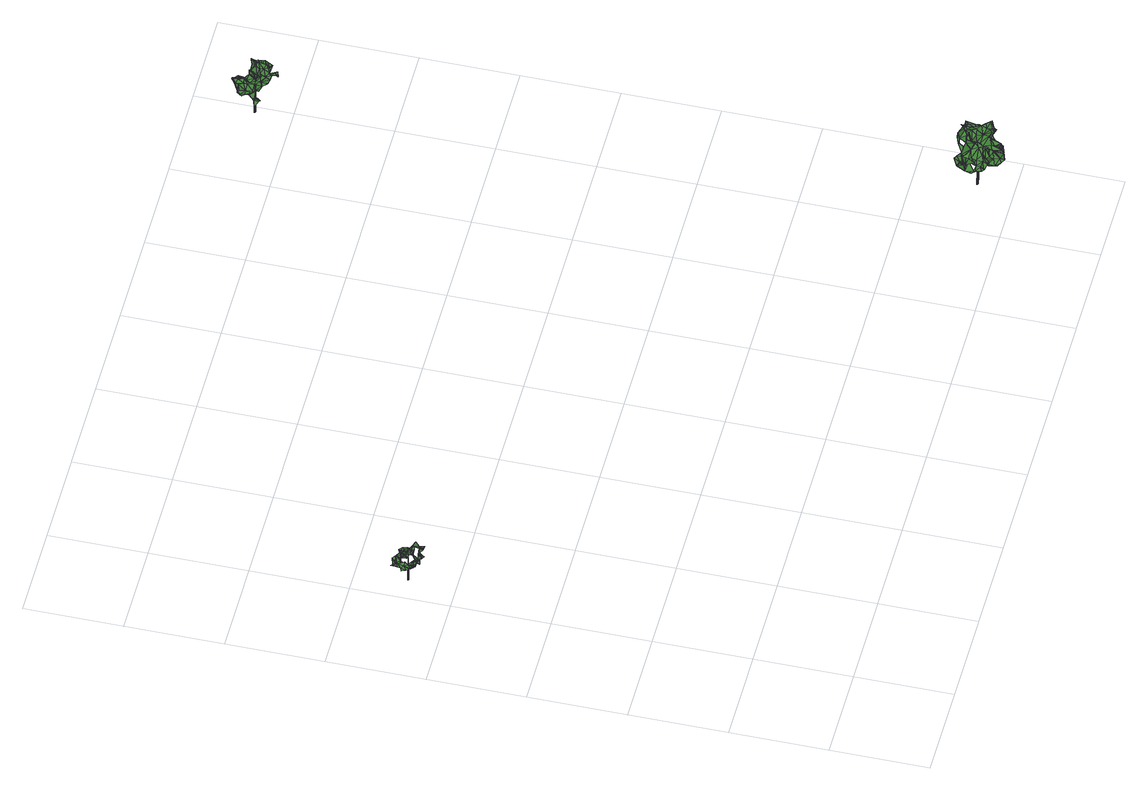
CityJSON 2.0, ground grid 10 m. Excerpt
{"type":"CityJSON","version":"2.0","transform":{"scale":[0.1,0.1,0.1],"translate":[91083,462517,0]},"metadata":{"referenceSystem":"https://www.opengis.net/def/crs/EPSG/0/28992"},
"CityObjects":{
"tree1":{"type":"SolitaryVegetationObject","attributes":{"gtid":22,"crown_width_m":3.15,"crown_median_z":3.25,"trunk_H_m":2.93,"trunk_DBH_m":0.075,"trunk_radius_m":0.0375,"trunk_base_height_m":0.32,"original_gtid":"22"},"geometry":[{"type":"MultiSurface","lod":"3","boundaries":[[[0,1,2]],[[3,1,0]],[[4,5,6]],[[7,8,9]],[[10,5,4]],[[11,6,5]],[[12,13,14]],[[15,16,17]],[[18,19,20]],[[21,22,23]],[[24,25,10]],[[26,9,8]],[[16,27,28]],[[29,30,31]],[[32,33,34]],[[21,35,22]],[[17,28,27]],[[36,37,38]],[[39,40,41]],[[31,42,43]],[[44,45,46]],[[47,45,44]],[[48,49,50]],[[14,51,52]],[[53,40,54]],[[39,54,40]],[[54,55,53]],[[14,13,56]],[[57,58,22]],[[59,60,19]],[[61,62,5]],[[6,63,64]],[[18,65,66]],[[67,68,26]],[[67,69,68]],[[23,70,21]],[[57,35,70]],[[21,70,35]],[[19,57,70]],[[71,72,9]],[[57,73,19]],[[74,75,76]],[[31,65,29]],[[77,46,68]],[[78,79,80]],[[81,69,67]],[[75,1,76]],[[11,63,6]],[[18,31,43]],[[57,19,60]],[[82,27,83]],[[4,64,6]],[[84,48,85]],[[86,84,85]],[[42,30,87]],[[80,79,88]],[[89,18,66]],[[90,91,51]],[[92,15,82]],[[93,94,38]],[[36,48,50]],[[95,62,71]],[[51,90,96]],[[22,97,84]],[[98,77,99]],[[83,68,69]],[[85,100,84]],[[14,56,91]],[[101,10,24]],[[95,62,11]],[[37,102,30]],[[78,102,37]],[[36,103,104]],[[105,106,90]],[[29,43,30]],[[98,43,29]],[[80,107,55]],[[23,22,70]],[[34,87,30]],[[9,26,72]],[[83,27,16]],[[37,49,104]],[[2,108,0]],[[60,18,19]],[[8,26,109]],[[8,109,67]],[[90,82,91]],[[10,24,5]],[[101,110,99]],[[46,92,83]],[[79,64,4]],[[61,5,24]],[[59,65,12]],[[18,89,20]],[[15,83,16]],[[15,92,83]],[[48,84,111]],[[84,97,111]],[[111,112,48]],[[13,47,65]],[[51,96,52]],[[54,113,78]],[[34,113,54]],[[46,45,92]],[[83,92,82]],[[51,14,90]],[[69,81,109]],[[15,90,14]],[[57,97,58]],[[46,99,44]],[[30,43,42]],[[82,15,14]],[[36,104,48]],[[39,114,33]],[[112,97,58]],[[108,2,1]],[[74,1,2]],[[32,49,42]],[[59,73,65]],[[14,91,82]],[[33,87,114]],[[32,87,33]],[[38,25,94]],[[73,59,19]],[[99,46,77]],[[99,77,101]],[[34,30,102]],[[58,57,112]],[[12,14,52]],[[80,54,78]],[[80,55,54]],[[39,34,54]],[[42,87,32]],[[80,79,113]],[[31,30,42]],[[37,30,42]],[[9,72,8]],[[61,72,62]],[[71,62,72]],[[96,91,56]],[[60,73,57]],[[11,25,63]],[[112,85,48]],[[17,27,82]],[[38,63,25]],[[38,94,63]],[[26,8,67]],[[8,72,26]],[[68,115,26]],[[5,11,62]],[[94,25,10]],[[4,78,79]],[[90,17,82]],[[15,17,90]],[[112,100,85]],[[57,100,112]],[[57,84,100]],[[68,115,77]],[[68,109,26]],[[60,65,73]],[[50,49,32]],[[101,116,110]],[[117,110,116]],[[109,81,67]],[[28,17,16]],[[53,107,40]],[[65,98,29]],[[47,44,98]],[[47,98,65]],[[114,41,33]],[[109,68,69]],[[114,39,41]],[[77,46,45]],[[53,55,88]],[[10,63,5]],[[11,5,63]],[[12,65,98]],[[116,101,99]],[[104,85,48]],[[80,88,55]],[[79,64,88]],[[50,113,37]],[[50,37,36]],[[57,22,35]],[[99,116,44]],[[110,116,99]],[[116,98,44]],[[107,53,55]],[[31,18,65]],[[116,99,98]],[[0,108,1]],[[48,104,49]],[[22,57,70]],[[22,84,57]],[[5,62,24]],[[62,61,24]],[[94,25,63]],[[13,59,52]],[[113,34,40]],[[50,34,113]],[[97,58,111]],[[112,111,58]],[[103,36,118]],[[103,118,93]],[[32,34,50]],[[74,76,1]],[[34,33,41]],[[34,41,40]],[[13,65,59]],[[45,47,99]],[[77,45,99]],[[40,107,113]],[[80,113,107]],[[47,13,12]],[[59,65,60]],[[113,79,78]],[[37,113,78]],[[37,78,38]],[[98,65,43]],[[47,12,98]],[[47,98,99]],[[93,118,38]],[[34,39,33]],[[34,33,87]],[[37,118,38]],[[36,38,118]],[[104,103,37]],[[118,37,103]],[[96,51,91]],[[102,78,113]],[[102,113,34]],[[43,65,18]],[[37,42,49]],[[56,52,96]],[[22,58,97]],[[13,52,56]],[[4,6,63]],[[10,4,63]],[[74,1,75]],[[12,52,59]],[[119,120,121]],[[120,122,121]],[[121,122,119]],[[122,120,119]]]}]},
"tree2":{"type":"SolitaryVegetationObject","attributes":{"gtid":14,"crown_width_m":5.09,"crown_median_z":5.52,"trunk_H_m":5.19,"trunk_DBH_m":0.19,"trunk_radius_m":0.0949,"trunk_base_height_m":0.33,"original_gtid":"14"},"geometry":[{"type":"MultiSurface","lod":"3","boundaries":[[[123,124,125]],[[126,127,128]],[[129,130,131]],[[132,133,134]],[[135,136,137]],[[138,139,140]],[[141,142,143]],[[144,145,146]],[[147,148,149]],[[150,151,152]],[[153,154,155]],[[151,156,152]],[[143,134,157]],[[158,140,159]],[[160,123,161]],[[158,162,163]],[[164,158,163]],[[140,165,166]],[[140,166,167]],[[168,135,169]],[[170,171,172]],[[173,174,175]],[[143,176,177]],[[178,179,157]],[[180,178,157]],[[181,182,175]],[[183,184,185]],[[181,186,182]],[[187,188,189]],[[190,191,192]],[[193,194,195]],[[192,191,196]],[[197,198,199]],[[133,200,201]],[[162,202,203]],[[162,203,204]],[[205,160,206]],[[207,208,126]],[[170,172,209]],[[160,147,149]],[[160,149,206]],[[210,181,211]],[[212,173,182]],[[179,189,143]],[[152,213,158]],[[131,214,198]],[[215,136,216]],[[217,136,215]],[[218,219,191]],[[143,189,188]],[[220,221,222]],[[158,213,162]],[[223,208,224]],[[225,224,208]],[[148,226,227]],[[196,228,229]],[[189,197,230]],[[158,150,152]],[[231,185,232]],[[233,198,222]],[[175,209,234]],[[126,235,127]],[[150,159,236]],[[236,237,150]],[[224,238,239]],[[240,158,164]],[[241,242,243]],[[211,244,210]],[[195,241,243]],[[245,181,246]],[[181,211,246]],[[234,211,181]],[[207,247,248]],[[248,247,195]],[[249,144,250]],[[251,252,253]],[[254,255,227]],[[186,212,182]],[[256,146,257]],[[258,183,259]],[[260,136,135]],[[190,218,191]],[[261,262,263]],[[261,263,264]],[[265,266,267]],[[268,269,270]],[[245,246,271]],[[258,262,261]],[[183,272,273]],[[178,198,222]],[[274,275,130]],[[270,249,276]],[[134,277,278]],[[246,279,271]],[[131,198,129]],[[280,281,233]],[[282,233,281]],[[283,196,284]],[[228,196,283]],[[285,185,184]],[[177,176,188]],[[177,188,187]],[[286,208,223]],[[144,146,287]],[[288,242,241]],[[159,140,139]],[[274,170,138]],[[289,178,290]],[[178,291,290]],[[292,139,138]],[[222,197,220]],[[293,230,214]],[[294,293,125]],[[231,295,185]],[[268,285,269]],[[282,281,129]],[[280,129,281]],[[163,203,202]],[[182,173,175]],[[171,245,279]],[[296,220,176]],[[260,169,136]],[[229,295,192]],[[297,283,298]],[[297,298,134]],[[231,192,295]],[[299,138,170]],[[195,243,248]],[[300,215,145]],[[301,302,228]],[[133,303,287]],[[304,266,305]],[[265,305,266]],[[253,239,238]],[[306,307,255]],[[300,145,308]],[[240,164,309]],[[310,239,294]],[[310,294,125]],[[188,189,296]],[[311,279,309]],[[312,228,302]],[[128,127,313]],[[258,295,228]],[[229,228,295]],[[314,127,235]],[[268,232,285]],[[268,231,232]],[[315,316,272]],[[315,317,316]],[[185,285,232]],[[318,270,276]],[[148,160,149]],[[228,284,196]],[[138,140,240]],[[129,319,130]],[[320,136,321]],[[322,136,320]],[[323,301,228]],[[250,303,190]],[[324,151,150]],[[325,326,327]],[[284,328,219]],[[297,134,133]],[[297,133,154]],[[125,147,160]],[[186,210,212]],[[210,186,181]],[[306,329,162]],[[147,125,293]],[[245,330,181]],[[267,139,292]],[[268,192,231]],[[309,279,240]],[[258,228,325]],[[195,194,241]],[[130,319,171]],[[202,254,214]],[[274,130,171]],[[145,144,308]],[[184,269,285]],[[200,256,201]],[[315,215,300]],[[248,243,207]],[[207,128,247]],[[311,309,240]],[[311,240,274]],[[331,253,252]],[[284,191,219]],[[257,146,332]],[[325,228,312]],[[146,215,332]],[[332,215,216]],[[272,316,313]],[[297,303,133]],[[163,240,164]],[[193,251,194]],[[200,133,287]],[[204,333,203]],[[334,251,253]],[[218,284,219]],[[218,304,284]],[[160,148,335]],[[246,172,171]],[[134,336,277]],[[246,171,279]],[[212,291,174]],[[307,306,213]],[[304,133,266]],[[284,305,283]],[[222,198,197]],[[311,279,271]],[[152,260,213]],[[212,210,291]],[[220,296,221]],[[321,237,320]],[[141,277,142]],[[142,277,336]],[[253,331,230]],[[175,337,209]],[[209,337,299]],[[299,337,267]],[[299,267,292]],[[183,261,338]],[[299,170,209]],[[272,300,315]],[[260,168,156]],[[151,260,156]],[[324,260,151]],[[338,144,339]],[[237,324,150]],[[321,324,237]],[[127,340,313]],[[340,341,313]],[[178,342,179]],[[135,168,260]],[[170,274,171]],[[228,143,323]],[[143,228,258]],[[301,323,302]],[[177,302,323]],[[312,302,343]],[[154,153,261]],[[343,177,187]],[[302,177,343]],[[216,136,322]],[[328,344,284]],[[188,296,176]],[[188,176,143]],[[323,143,177]],[[174,265,328]],[[325,251,345]],[[325,312,251]],[[196,229,192]],[[175,234,181]],[[276,249,250]],[[124,123,335]],[[335,123,160]],[[243,242,207]],[[310,224,239]],[[278,277,141]],[[304,305,284]],[[240,140,158]],[[141,325,345]],[[123,346,286]],[[310,125,223]],[[230,197,199]],[[128,272,347]],[[279,138,240]],[[189,188,220]],[[294,239,253]],[[297,154,263]],[[297,263,262]],[[340,348,135]],[[169,135,348]],[[334,253,238]],[[348,124,136]],[[163,162,203]],[[272,128,316]],[[245,280,330]],[[212,174,173]],[[204,349,333]],[[347,327,247]],[[183,327,347]],[[325,327,258]],[[320,237,236]],[[193,195,247]],[[347,247,128]],[[273,300,272]],[[126,128,207]],[[311,274,279]],[[184,183,350]],[[341,135,137]],[[251,334,194]],[[241,194,334]],[[145,215,146]],[[185,295,259]],[[185,259,183]],[[162,329,202]],[[160,346,123]],[[313,316,128]],[[192,268,351]],[[190,351,268]],[[192,351,190]],[[348,136,169]],[[183,258,327]],[[264,154,261]],[[266,133,201]],[[216,322,332]],[[350,339,269]],[[352,326,235]],[[315,300,308]],[[268,318,190]],[[250,190,318]],[[305,157,298]],[[305,298,283]],[[143,142,134]],[[296,178,221]],[[221,178,222]],[[189,220,197]],[[214,254,293]],[[147,293,254]],[[318,276,250]],[[332,236,257]],[[332,320,236]],[[158,159,150]],[[315,308,317]],[[280,245,319]],[[280,319,129]],[[261,317,144]],[[261,144,338]],[[278,153,353]],[[171,319,245]],[[354,180,265]],[[290,291,244]],[[272,313,300]],[[355,146,356]],[[140,357,165]],[[292,357,140]],[[162,213,306]],[[178,180,291]],[[174,291,180]],[[172,211,234]],[[217,313,137]],[[315,217,215]],[[315,313,217]],[[328,344,265]],[[124,148,227]],[[337,175,174]],[[275,163,202]],[[131,275,214]],[[202,214,275]],[[172,246,211]],[[183,272,261]],[[272,316,261]],[[317,261,316]],[[345,193,352]],[[294,358,293]],[[253,358,294]],[[279,245,271]],[[147,226,148]],[[132,353,201]],[[321,260,324]],[[156,260,152]],[[214,197,198]],[[172,234,209]],[[340,127,348]],[[258,259,295]],[[341,340,135]],[[313,341,137]],[[338,350,183]],[[161,346,160]],[[161,123,346]],[[166,165,167]],[[274,240,163]],[[286,346,161]],[[260,168,169]],[[157,179,143]],[[230,331,189]],[[251,312,252]],[[193,345,251]],[[350,269,184]],[[274,138,279]],[[270,269,339]],[[312,343,252]],[[255,329,306]],[[256,359,139]],[[359,159,139]],[[347,272,183]],[[236,159,257]],[[159,359,256]],[[257,159,256]],[[343,187,252]],[[154,133,200]],[[355,356,360]],[[361,198,165]],[[326,153,235]],[[148,124,335]],[[125,160,123]],[[124,286,223]],[[124,223,125]],[[339,350,338]],[[310,223,224]],[[123,286,124]],[[274,163,275]],[[203,333,349]],[[131,130,275]],[[203,349,204]],[[318,268,270]],[[270,362,249]],[[249,362,339]],[[270,339,362]],[[249,339,144]],[[286,127,208]],[[334,363,241]],[[241,363,288]],[[238,363,334]],[[254,329,255]],[[264,263,154]],[[178,364,342]],[[128,273,272]],[[365,198,233]],[[296,189,178]],[[233,244,366]],[[211,366,244]],[[290,244,233]],[[230,293,358]],[[230,358,253]],[[342,364,179]],[[167,165,292]],[[167,292,140]],[[124,227,367]],[[143,258,325]],[[307,227,255]],[[367,227,307]],[[364,189,179]],[[254,202,329]],[[165,198,178]],[[165,178,289]],[[208,127,314]],[[261,153,326]],[[262,283,297]],[[356,146,360]],[[304,297,133]],[[227,226,254]],[[258,261,326]],[[368,201,353]],[[280,233,366]],[[320,332,322]],[[256,200,146]],[[287,146,200]],[[292,165,357]],[[283,262,228]],[[228,262,258]],[[190,297,218]],[[218,297,304]],[[134,142,336]],[[144,303,250]],[[330,280,366]],[[278,132,134]],[[353,132,278]],[[137,136,217]],[[208,235,126]],[[314,235,208]],[[154,368,155]],[[155,368,353]],[[153,155,353]],[[154,200,368]],[[355,360,146]],[[368,200,201]],[[133,132,201]],[[143,325,141]],[[326,325,258]],[[157,134,298]],[[331,187,189]],[[321,136,260]],[[198,282,129]],[[228,191,284]],[[196,191,228]],[[124,346,123]],[[365,233,282]],[[365,282,198]],[[361,369,198]],[[361,165,369]],[[289,290,369]],[[290,233,369]],[[198,369,233]],[[165,289,369]],[[292,138,299]],[[178,189,364]],[[308,144,317]],[[287,303,144]],[[297,190,303]],[[147,254,226]],[[267,174,265]],[[345,352,141]],[[247,327,352]],[[326,352,327]],[[247,352,193]],[[288,225,242]],[[207,242,208]],[[225,208,242]],[[267,201,139]],[[256,139,201]],[[238,224,363]],[[288,363,225]],[[225,363,224]],[[278,235,153]],[[181,330,366]],[[181,366,211]],[[291,210,244]],[[213,370,307]],[[260,370,213]],[[136,370,260]],[[136,124,370]],[[367,307,370]],[[367,370,124]],[[266,201,267]],[[352,235,141]],[[278,141,235]],[[174,180,354]],[[267,337,174]],[[230,197,214]],[[157,265,180]],[[157,305,265]],[[354,265,174]],[[220,188,176]],[[315,300,313]],[[331,252,187]],[[348,127,286]],[[348,286,124]],[[346,124,286]],[[371,372,373]],[[371,373,374]],[[374,373,375]],[[374,375,376]],[[375,373,377]],[[375,377,376]],[[373,372,377]],[[377,372,378]],[[377,378,376]],[[372,379,378]],[[378,379,380]],[[378,380,376]],[[379,372,381]],[[379,381,380]],[[381,372,382]],[[381,382,380]],[[380,382,383]],[[380,383,376]],[[383,382,376]],[[382,372,371]],[[382,371,376]],[[376,371,374]]]}]},
"tree3":{"type":"SolitaryVegetationObject","attributes":{"gtid":17,"crown_width_m":4.03,"crown_median_z":4.67,"trunk_H_m":4.48,"trunk_DBH_m":0.132,"trunk_radius_m":0.0662,"trunk_base_height_m":0.19,"original_gtid":"17"},"geometry":[{"type":"MultiSurface","lod":"3","boundaries":[[[384,385,386]],[[387,388,389]],[[390,391,392]],[[393,394,395]],[[396,397,398]],[[399,400,396]],[[401,402,403]],[[404,405,406]],[[401,404,406]],[[399,407,408]],[[409,410,411]],[[412,409,411]],[[413,392,391]],[[399,414,400]],[[415,416,417]],[[392,418,412]],[[418,419,420]],[[398,421,422]],[[406,402,401]],[[423,424,425]],[[426,419,418]],[[392,413,427]],[[408,428,414]],[[429,414,428]],[[429,428,408]],[[413,411,427]],[[430,431,432]],[[433,434,435]],[[436,437,393]],[[432,438,439]],[[440,416,415]],[[412,390,392]],[[390,411,413]],[[435,441,427]],[[413,391,390]],[[432,442,438]],[[432,438,430]],[[443,444,445]],[[412,411,390]],[[446,447,448]],[[449,448,447]],[[450,449,447]],[[450,447,451]],[[407,396,422]],[[407,399,396]],[[452,431,453]],[[426,436,419]],[[419,436,420]],[[454,455,456]],[[397,421,398]],[[436,457,420]],[[458,459,451]],[[433,460,424]],[[435,460,433]],[[461,462,463]],[[464,462,465]],[[464,465,402]],[[430,466,431]],[[398,422,396]],[[392,467,418]],[[461,429,458]],[[463,429,461]],[[448,449,468]],[[429,463,469]],[[470,410,409]],[[439,453,471]],[[438,452,439]],[[440,415,395]],[[404,402,405]],[[472,473,474]],[[404,474,473]],[[475,476,477]],[[478,479,480]],[[433,424,423]],[[481,482,483]],[[475,477,484]],[[447,484,477]],[[485,486,457]],[[487,486,415]],[[428,408,407]],[[488,489,482]],[[405,402,406]],[[490,491,492]],[[400,483,396]],[[461,458,459]],[[445,493,394]],[[494,495,496]],[[483,481,386]],[[497,498,499]],[[453,448,468]],[[396,483,397]],[[483,386,397]],[[500,395,394]],[[475,501,476]],[[502,490,503]],[[481,384,386]],[[504,431,466]],[[500,501,505]],[[500,505,487]],[[451,459,506]],[[484,507,508]],[[508,507,504]],[[509,502,510]],[[488,400,489]],[[511,512,440]],[[416,440,512]],[[417,512,511]],[[416,512,417]],[[513,424,460]],[[494,440,495]],[[428,414,449]],[[407,414,428]],[[514,509,455]],[[466,439,504]],[[515,409,467]],[[400,482,483]],[[417,511,494]],[[455,516,517]],[[510,456,509]],[[403,469,401]],[[474,401,469]],[[440,494,511]],[[439,452,453]],[[395,415,485]],[[502,518,519]],[[502,519,510]],[[444,385,443]],[[455,454,508]],[[455,508,468]],[[514,492,490]],[[505,520,485]],[[505,470,520]],[[444,443,394]],[[429,469,403]],[[521,478,518]],[[521,518,502]],[[453,468,508]],[[410,517,516]],[[449,468,428]],[[485,522,487]],[[518,478,480]],[[468,449,477]],[[487,522,523]],[[482,400,488]],[[414,489,400]],[[450,489,414]],[[394,393,444]],[[524,525,497]],[[463,526,527]],[[384,443,385]],[[491,490,528]],[[524,453,525]],[[421,384,483]],[[489,414,407]],[[408,414,399]],[[442,432,439]],[[442,439,471]],[[493,476,501]],[[456,516,455]],[[423,445,433]],[[456,513,516]],[[454,456,519]],[[426,418,467]],[[480,479,498]],[[470,467,409]],[[529,459,446]],[[421,483,422]],[[459,458,530]],[[531,521,503]],[[502,509,490]],[[514,490,509]],[[395,495,440]],[[446,506,529]],[[387,529,506]],[[493,501,500]],[[485,487,505]],[[470,409,520]],[[486,487,523]],[[530,458,429]],[[483,384,481]],[[463,462,464]],[[502,503,521]],[[532,518,480]],[[520,418,420]],[[451,506,446]],[[467,470,437]],[[445,437,470]],[[533,412,418]],[[438,432,431]],[[452,438,431]],[[523,457,486]],[[480,498,532]],[[455,509,456]],[[429,408,469]],[[444,393,437]],[[449,489,477]],[[467,441,534]],[[441,467,427]],[[427,467,392]],[[410,516,513]],[[530,462,535]],[[453,507,448]],[[431,507,453]],[[429,469,428]],[[428,469,408]],[[394,443,445]],[[384,421,443]],[[443,421,397]],[[397,385,443]],[[447,451,446]],[[530,535,465]],[[471,453,524]],[[447,477,450]],[[510,519,456]],[[446,459,451]],[[431,504,507]],[[521,536,479]],[[534,445,515]],[[412,533,409]],[[520,409,533]],[[426,437,436]],[[435,434,441]],[[402,404,526]],[[465,462,461]],[[401,474,404]],[[474,469,472]],[[437,445,444]],[[429,462,530]],[[483,407,422]],[[483,489,407]],[[508,504,537]],[[503,537,531]],[[490,492,508]],[[504,531,537]],[[497,525,532]],[[504,439,531]],[[534,435,538]],[[534,538,411]],[[503,490,537]],[[490,508,537]],[[427,538,435]],[[411,538,427]],[[386,385,397]],[[463,527,469]],[[449,450,414]],[[445,434,433]],[[534,515,467]],[[426,467,437]],[[403,535,462]],[[403,462,429]],[[500,495,395]],[[500,496,495]],[[485,415,486]],[[485,539,395]],[[532,498,497]],[[456,424,513]],[[455,517,514]],[[466,438,439]],[[442,439,438]],[[469,527,472]],[[527,526,472]],[[521,479,478]],[[483,482,489]],[[410,513,534]],[[500,394,493]],[[468,477,455]],[[513,460,435]],[[514,501,475]],[[524,499,497]],[[524,497,531]],[[411,410,534]],[[449,414,489]],[[534,434,435]],[[513,435,434]],[[513,434,534]],[[448,507,446]],[[415,505,487]],[[496,505,415]],[[445,470,515]],[[534,441,434]],[[526,463,464]],[[526,464,402]],[[522,457,523]],[[534,434,445]],[[430,438,466]],[[470,501,517]],[[410,470,517]],[[517,501,514]],[[505,501,470]],[[476,425,455]],[[477,476,455]],[[387,506,388]],[[526,404,473]],[[389,529,387]],[[526,473,472]],[[529,389,388]],[[445,423,425]],[[445,425,493]],[[476,493,425]],[[532,540,518]],[[456,425,424]],[[456,455,425]],[[506,459,388]],[[529,388,459]],[[518,540,519]],[[461,459,530]],[[461,530,465]],[[533,426,520]],[[418,520,426]],[[418,426,533]],[[508,475,484]],[[508,514,475]],[[508,492,514]],[[439,541,531]],[[532,525,453]],[[450,449,489]],[[477,449,450]],[[447,507,484]],[[446,507,447]],[[496,500,505]],[[415,417,496]],[[494,496,417]],[[470,409,515]],[[403,402,535]],[[465,535,402]],[[454,519,540]],[[508,454,540]],[[453,508,540]],[[453,540,532]],[[393,395,539]],[[393,539,436]],[[520,420,457]],[[520,457,485]],[[522,485,457]],[[497,498,536]],[[497,536,531]],[[436,539,457]],[[485,457,539]],[[521,531,536]],[[471,541,439]],[[524,541,471]],[[524,531,541]],[[536,498,479]],[[542,543,544]],[[544,543,545]],[[543,546,545]],[[546,543,547]],[[546,547,545]],[[545,547,548]],[[545,548,544]],[[547,543,549]],[[547,549,548]],[[548,549,550]],[[548,550,544]],[[549,543,551]],[[549,551,550]],[[551,543,542]],[[551,542,550]],[[550,542,544]]]}]}
},
"vertices":[
[19,454,44],[16,453,43],[15,450,46],[18,454,44],[28,457,28],[22,459,27],[27,460,31],[11,462,33],[12,457,32],[13,461,32],[24,455,28],[25,461,32],[23,439,31],[22,439,31],[19,438,34],[13,440,34],[11,442,35],[11,441,35],[31,437,31],[31,438,36],[33,436,31],[34,434,42],[33,439,43],[32,435,42],[20,454,27],[23,456,33],[14,455,34],[11,442,34],[8,443,35],[29,442,27],[31,445,31],[31,441,28],[35,447,33],[37,448,32],[35,449,31],[35,434,42],[29,450,37],[30,449,33],[27,453,34],[39,449,32],[39,452,32],[38,450,32],[31,445,32],[28,442,29],[21,443,26],[18,441,28],[16,444,28],[20,440,27],[31,448,39],[32,448,34],[33,448,34],[19,438,37],[21,437,34],[40,457,30],[37,454,30],[37,458,29],[19,435,33],[34,439,39],[36,444,41],[26,435,35],[30,439,35],[19,456,26],[19,460,28],[26,460,32],[31,458,32],[26,439,31],[30,436,29],[11,452,32],[14,450,32],[11,447,30],[32,435,40],[16,461,31],[16,459,31],[29,439,35],[13,451,45],[12,452,45],[12,451,45],[19,447,29],[31,452,29],[32,457,31],[33,456,31],[9,451,30],[13,440,33],[13,444,30],[33,445,42],[31,446,40],[28,444,46],[37,445,32],[35,460,31],[32,434,30],[16,440,39],[19,438,35],[15,443,29],[23,449,34],[23,455,33],[22,463,32],[18,435,39],[39,444,42],[25,444,29],[22,445,27],[33,445,41],[22,450,27],[32,448,33],[25,447,37],[28,446,38],[13,441,41],[14,441,41],[37,455,30],[17,447,42],[13,451,30],[26,447,23],[34,446,41],[36,445,40],[34,451,31],[41,446,35],[18,450,34],[26,447,24],[25,451,22],[28,451,35],[26,448,32],[24,448,3],[25,448,32],[24,447,3],
[663,16,60],[666,21,58],[660,23,65],[676,31,63],[673,21,56],[681,29,60],[641,41,61],[643,36,54],[643,39,60],[665,40,56],[671,45,49],[668,42,60],[670,13,47],[669,22,47],[672,19,50],[651,35,44],[661,36,43],[655,31,47],[670,36,70],[666,39,70],[669,46,64],[681,41,47],[685,35,44],[677,36,43],[656,21,63],[659,20,58],[656,21,62],[658,25,37],[662,17,35],[657,19,40],[674,33,56],[675,39,51],[674,32,55],[663,14,39],[666,44,59],[654,25,44],[662,33,41],[659,12,61],[666,14,61],[650,24,53],[650,29,51],[648,27,41],[653,35,56],[661,30,48],[659,40,52],[665,11,42],[666,12,49],[650,44,50],[645,42,52],[645,47,50],[651,55,50],[655,51,53],[650,51,47],[662,48,72],[667,51,72],[657,43,59],[661,40,64],[658,46,57],[642,53,47],[649,57,49],[688,39,59],[693,43,55],[691,47,57],[649,57,50],[666,44,74],[664,46,72],[659,42,67],[680,48,52],[676,60,56],[685,55,61],[679,33,72],[679,33,73],[681,31,73],[681,55,62],[653,37,71],[648,40,67],[652,37,73],[670,42,45],[664,41,47],[652,30,57],[645,23,54],[647,21,55],[656,9,62],[656,10,62],[678,27,65],[670,26,64],[651,49,47],[646,51,49],[643,49,50],[651,55,51],[658,20,48],[653,34,66],[676,25,41],[675,22,39],[674,26,42],[674,55,54],[673,60,54],[657,47,70],[655,47,68],[655,47,67],[669,26,64],[672,22,73],[675,21,71],[661,29,61],[664,27,57],[677,52,65],[682,53,63],[656,36,70],[688,55,62],[689,51,56],[645,49,61],[645,51,49],[673,32,62],[663,31,41],[663,26,41],[671,26,74],[667,24,75],[649,31,44],[682,29,73],[677,24,70],[684,28,73],[645,47,51],[638,44,46],[639,44,46],[679,31,64],[684,30,71],[684,49,45],[682,50,45],[674,36,75],[671,40,72],[665,32,72],[658,31,61],[665,30,54],[666,40,41],[669,34,42],[680,44,63],[683,43,59],[666,16,42],[680,39,57],[677,49,57],[680,48,53],[678,39,52],[661,51,55],[665,47,54],[659,44,47],[688,51,56],[694,47,53],[687,49,45],[639,38,43],[684,30,57],[686,28,56],[644,34,49],[647,35,54],[684,50,45],[667,34,64],[670,33,62],[641,36,44],[641,45,52],[642,44,61],[640,46,63],[675,51,56],[671,57,55],[694,48,53],[669,16,60],[676,42,46],[677,24,71],[651,42,54],[646,44,57],[651,46,52],[656,39,46],[659,31,62],[666,26,71],[684,51,63],[658,46,69],[673,48,52],[671,49,52],[653,44,48],[683,28,49],[674,56,71],[672,52,72],[678,45,48],[671,50,52],[665,47,55],[655,28,50],[660,25,48],[685,35,45],[646,29,41],[666,26,70],[641,34,45],[674,46,70],[674,23,52],[670,23,57],[681,29,49],[679,31,52],[682,36,47],[686,48,54],[641,44,52],[671,28,44],[663,25,42],[674,22,39],[671,53,71],[662,20,38],[676,44,69],[678,39,62],[679,39,62],[661,56,59],[653,30,57],[641,46,51],[665,39,70],[674,27,41],[643,23,54],[674,31,72],[661,18,60],[665,36,65],[653,48,47],[685,46,52],[686,47,46],[676,15,49],[676,16,49],[656,35,59],[670,49,71],[661,55,59],[674,36,73],[665,15,61],[679,33,60],[670,15,50],[644,23,54],[688,46,53],[678,50,56],[675,32,68],[665,34,55],[657,49,54],[671,28,45],[679,30,51],[651,32,48],[661,34,64],[666,40,35],[679,34,44],[651,35,56],[689,47,42],[674,25,73],[653,34,65],[643,44,61],[642,47,50],[667,26,57],[667,35,45],[644,43,59],[668,23,47],[665,37,3],[664,38,3],[665,38,3],[667,36,55],[667,37,55],[666,36,55],[666,37,55],[665,37,55],[663,38,3],[665,36,55],[663,37,3],[664,37,3],[666,35,55],
[590,738,37],[586,743,34],[590,738,36],[608,718,41],[611,720,45],[610,719,46],[584,757,54],[584,758,54],[581,755,52],[580,744,43],[582,741,44],[578,736,39],[595,738,32],[592,743,35],[596,740,35],[601,738,34],[597,734,32],[615,742,43],[616,738,45],[613,737,41],[616,745,45],[618,742,45],[618,742,44],[599,740,35],[604,739,39],[583,746,52],[586,746,54],[585,752,54],[580,753,52],[586,758,53],[603,734,39],[574,734,39],[568,732,37],[574,729,39],[577,751,46],[576,751,44],[574,748,44],[594,742,36],[597,740,35],[595,746,47],[598,745,48],[591,743,49],[579,750,43],[588,756,52],[603,735,40],[608,733,41],[601,724,59],[599,724,55],[606,723,58],[593,748,47],[592,750,48],[593,754,50],[574,746,43],[581,748,43],[603,725,58],[605,729,59],[575,734,39],[589,753,49],[607,727,60],[590,745,37],[584,747,40],[590,747,45],[603,723,47],[600,724,44],[598,731,49],[599,733,43],[599,726,39],[606,724,43],[602,728,58],[601,732,55],[595,739,55],[592,738,51],[594,743,53],[573,742,47],[609,728,42],[608,726,44],[593,748,48],[610,731,45],[612,734,45],[607,738,50],[612,736,45],[616,732,45],[601,726,59],[582,751,49],[599,733,46],[610,738,42],[585,743,49],[610,731,59],[607,745,45],[610,744,45],[613,743,44],[593,732,47],[589,738,49],[594,732,45],[605,744,63],[606,744,63],[603,743,60],[590,733,36],[593,732,36],[592,737,35],[596,727,51],[577,737,46],[573,738,47],[577,733,49],[594,732,36],[596,731,37],[589,734,60],[586,731,61],[589,730,58],[587,739,49],[579,731,38],[579,734,39],[578,734,39],[606,737,59],[608,740,59],[609,738,59],[581,735,45],[586,736,49],[593,741,60],[598,737,63],[599,730,59],[579,736,46],[608,720,43],[596,728,51],[596,733,54],[594,739,55],[594,743,59],[576,728,38],[574,730,39],[593,747,49],[588,735,52],[586,746,52],[589,744,50],[587,741,49],[602,742,60],[596,742,58],[578,743,47],[601,739,62],[573,738,48],[570,738,50],[609,735,59],[605,735,59],[609,743,47],[606,742,49],[583,732,62],[608,721,46],[611,731,45],[602,736,64],[603,737,58],[582,751,50],[589,751,49],[616,732,44],[604,738,60],[598,734,59],[590,753,50],[580,742,44],[598,739,59],[604,733,59],[595,738,2],[594,738,2],[594,738,47],[593,738,47],[593,738,2],[593,737,2],[593,737,47],[594,737,2],[594,737,47],[595,737,2]
]}
